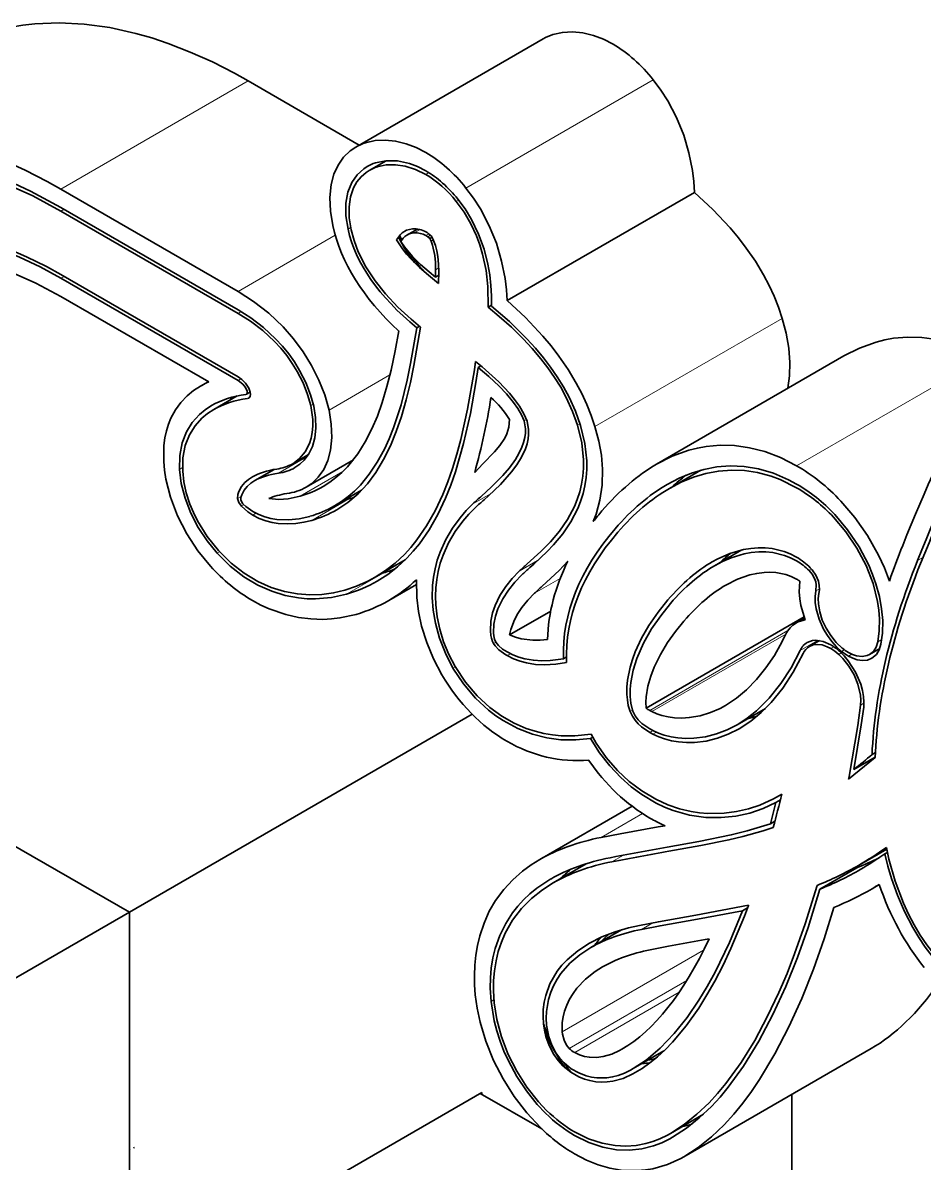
# Model space of a CAD drawing. Extents: x 146 to 1134, y 78 to 926.
# Drawn here: x 823.7 to 883.9, y 846.3 to 922.5 of the extents above; entities that cross this region are included whole.
import ezdxf

# ---------------------------------------------------------------- set-up
doc = ezdxf.new("R2010")
doc.units = 0

msp = doc.modelspace()

# ---------------------------------------------------------------- linework, layer by layer
at = {"color": 7, "lineweight": 35, "ltscale": 0.361299}
msp.add_line((845.966, 914.164), (858.482, 921.39), dxfattribs=at)
at = {"color": 7, "lineweight": 13, "ltscale": 0.3613}
for p, q in [((826.263, 911.358), (838.779, 918.584)), ((853.33, 911.431), (865.846, 918.657)), ((875.421, 892.886), (887.936, 900.112))]:
    msp.add_line(p, q, dxfattribs=at)
at = {"color": 7, "lineweight": 35, "ltscale": 0.214239}
msp.add_line((838.779, 918.584), (846.201, 914.299), dxfattribs=at)
at = {"color": 7, "lineweight": 35, "ltscale": 0.032436}
msp.add_line((847.994, 913.256), (846.871, 912.607), dxfattribs=at)
at = {"color": 7, "lineweight": 13, "ltscale": 0.005986}
msp.add_line((850.852, 912.458), (850.644, 912.339), dxfattribs=at)
at = {"color": 7, "lineweight": 35, "ltscale": 0.34174}
for p, q in [((826.263, 911.358), (838.101, 904.523)), ((826.263, 909.888), (838.101, 903.053)), ((826.263, 905.649), (838.101, 898.814))]:
    msp.add_line(p, q, dxfattribs=at)
at = {"color": 7, "lineweight": 35, "ltscale": 0.3613}
for p, q in [((856.084, 903.914), (868.6, 911.14)), ((866.067, 892.989), (878.583, 900.215)), ((867.885, 846.731), (880.4, 853.957))]:
    msp.add_line(p, q, dxfattribs=at)
at = {"color": 7, "lineweight": 13, "ltscale": 0.004465}
msp.add_line((852.839, 910.627), (852.684, 910.537), dxfattribs=at)
at = {"color": 7, "lineweight": 35, "ltscale": 0.341739}
for p, q in [((826.263, 910.133), (838.101, 903.298)), ((826.263, 905.404), (838.101, 898.569))]:
    msp.add_line(p, q, dxfattribs=at)
at = {"color": 7, "lineweight": 13, "ltscale": 0.006122}
msp.add_line((826.475, 910.011), (826.263, 909.888), dxfattribs=at)
at = {"color": 7, "lineweight": 13, "ltscale": 0.004977}
msp.add_line((845.448, 908.688), (845.62, 908.788), dxfattribs=at)
at = {"color": 7, "lineweight": 35, "ltscale": 0.020306}
msp.add_line((850.083, 908.694), (849.38, 908.288), dxfattribs=at)
at = {"color": 7, "lineweight": 13, "ltscale": 0.011404}
msp.add_line((850.26, 908.659), (849.865, 908.431), dxfattribs=at)
at = {"color": 7, "lineweight": 13, "ltscale": 0.187549}
msp.add_line((838.101, 904.523), (844.598, 908.274), dxfattribs=at)
at = {"color": 7, "lineweight": 35, "ltscale": 0.011059}
msp.add_line((848.687, 907.973), (848.96, 908.321), dxfattribs=at)
at = {"color": 7, "lineweight": 35, "ltscale": 0.018139}
msp.add_line((849.098, 907.375), (848.687, 907.973), dxfattribs=at)
at = {"color": 7, "lineweight": 35, "ltscale": 0.006913}
msp.add_line((848.969, 907.87), (849.14, 908.088), dxfattribs=at)
at = {"color": 7, "lineweight": 13, "ltscale": 0.00555}
msp.add_line((850.85, 908.365), (850.658, 908.254), dxfattribs=at)
at = {"color": 7, "lineweight": 13, "ltscale": 0.005279}
msp.add_line((850.955, 908.283), (850.772, 908.178), dxfattribs=at)
at = {"color": 7, "lineweight": 35, "ltscale": 0.004449}
msp.add_line((850.772, 908.178), (850.912, 908.068), dxfattribs=at)
at = {"color": 7, "lineweight": 35, "ltscale": 0.007112}
msp.add_line((850.809, 908.397), (851.033, 908.222), dxfattribs=at)
at = {"color": 7, "lineweight": 35, "ltscale": 0.004384}
msp.add_line((851.064, 908.156), (850.912, 908.068), dxfattribs=at)
at = {"color": 7, "lineweight": 35, "ltscale": 0.00499}
msp.add_line((850.912, 908.068), (850.996, 907.887), dxfattribs=at)
at = {"color": 7, "lineweight": 13, "ltscale": 0.004384}
msp.add_line((851.147, 907.974), (850.996, 907.887), dxfattribs=at)
at = {"color": 7, "lineweight": 35, "ltscale": 0.007987}
msp.add_line((851.033, 908.222), (851.167, 907.932), dxfattribs=at)
at = {"color": 7, "lineweight": 35, "ltscale": 0.011338}
msp.add_line((849.226, 907.496), (848.969, 907.87), dxfattribs=at)
at = {"color": 7, "lineweight": 35, "ltscale": 0.021719}
msp.add_line((851.502, 905.061), (850.829, 905.61), dxfattribs=at)
at = {"color": 7, "lineweight": 35, "ltscale": 0.013573}
msp.add_line((851.293, 905.482), (850.872, 905.825), dxfattribs=at)
at = {"color": 7, "lineweight": 35, "ltscale": 0.012327}
msp.add_line((851.297, 905.975), (851.293, 905.482), dxfattribs=at)
at = {"color": 7, "lineweight": 13, "ltscale": 0.006087}
msp.add_line((851.508, 906.097), (851.297, 905.975), dxfattribs=at)
at = {"color": 7, "lineweight": 35, "ltscale": 0.019724}
msp.add_line((851.509, 905.85), (851.502, 905.061), dxfattribs=at)
at = {"color": 7, "lineweight": 13, "ltscale": 0.006123}
msp.add_line((826.263, 905.404), (826.475, 905.527), dxfattribs=at)
at = {"color": 7, "lineweight": 35, "ltscale": 0.006193}
msp.add_line((851.507, 905.606), (851.293, 905.482), dxfattribs=at)
at = {"color": 7, "lineweight": 35, "ltscale": 0.285063}
msp.add_line((836.138, 898.478), (826.263, 904.179), dxfattribs=at)
at = {"color": 7, "lineweight": 35, "ltscale": 0.00634}
msp.add_line((855.034, 903.605), (854.815, 903.479), dxfattribs=at)
at = {"color": 7, "lineweight": 13, "ltscale": 0.006058}
msp.add_line((838.311, 903.174), (838.101, 903.053), dxfattribs=at)
at = {"color": 7, "lineweight": 13, "ltscale": 0.361298}
msp.add_line((861.948, 895.5), (874.464, 902.726), dxfattribs=at)
at = {"color": 7, "lineweight": 35, "ltscale": 0.005176}
msp.add_line((850.041, 902.093), (850.22, 902.197), dxfattribs=at)
at = {"color": 7, "lineweight": 35, "ltscale": 0.005157}
msp.add_line((854.15, 899.444), (854.329, 899.547), dxfattribs=at)
at = {"color": 7, "lineweight": 13, "ltscale": 0.117381}
msp.add_line((844.181, 896.6), (848.247, 898.948), dxfattribs=at)
at = {"color": 7, "lineweight": 35, "ltscale": 0.014846}
msp.add_line((835.59, 898.201), (836.105, 898.498), dxfattribs=at)
at = {"color": 7, "lineweight": 13, "ltscale": 0.005649}
msp.add_line((838.101, 898.569), (838.297, 898.682), dxfattribs=at)
at = {"color": 7, "lineweight": 35, "ltscale": 0.045236}
msp.add_line((838.051, 897.545), (836.484, 896.641), dxfattribs=at)
at = {"color": 7, "lineweight": 35, "ltscale": 0.006999}
msp.add_line((838.669, 897.663), (838.911, 897.803), dxfattribs=at)
at = {"color": 7, "lineweight": 13, "ltscale": 0.003878}
msp.add_line((838.877, 897.455), (838.742, 897.378), dxfattribs=at)
at = {"color": 7, "lineweight": 13, "ltscale": 0.004899}
msp.add_line((843.127, 897), (842.957, 896.902), dxfattribs=at)
at = {"color": 7, "lineweight": 13, "ltscale": 0.004581}
msp.add_line((857.213, 895.879), (857.371, 895.971), dxfattribs=at)
at = {"color": 7, "lineweight": 13, "ltscale": 0.004646}
msp.add_line((860.94, 895.687), (860.779, 895.594), dxfattribs=at)
at = {"color": 7, "lineweight": 13, "ltscale": 0.055334}
msp.add_line((840.799, 892.387), (842.716, 893.494), dxfattribs=at)
at = {"color": 7, "lineweight": 35, "ltscale": 0.030337}
msp.add_line((842.803, 893.623), (841.752, 893.016), dxfattribs=at)
at = {"color": 7, "lineweight": 13, "ltscale": 0.005881}
msp.add_line((834.19, 892.637), (834.393, 892.755), dxfattribs=at)
at = {"color": 7, "lineweight": 35, "ltscale": 0.090762}
msp.add_line((842.659, 891.459), (845.803, 893.274), dxfattribs=at)
at = {"color": 7, "lineweight": 35, "ltscale": 0.037147}
msp.add_line((839.225, 891.889), (840.512, 892.632), dxfattribs=at)
at = {"color": 7, "lineweight": 13, "ltscale": 0.081918}
msp.add_line((842.256, 890.851), (845.094, 892.489), dxfattribs=at)
at = {"color": 7, "lineweight": 35, "ltscale": 0.060317}
msp.add_line((869.011, 892.58), (866.922, 891.374), dxfattribs=at)
at = {"color": 7, "lineweight": 35, "ltscale": 0.051966}
msp.add_line((844.548, 890.205), (846.348, 891.244), dxfattribs=at)
at = {"color": 7, "lineweight": 13, "ltscale": 0.006976}
msp.add_line((838.307, 890.824), (838.065, 890.684), dxfattribs=at)
at = {"color": 7, "lineweight": 35, "ltscale": 0.006687}
msp.add_line((838.277, 890.578), (838.412, 890.347), dxfattribs=at)
at = {"color": 7, "lineweight": 13, "ltscale": 0.071443}
msp.add_line((845.496, 890.663), (843.021, 889.234), dxfattribs=at)
at = {"color": 7, "lineweight": 13, "ltscale": 0.035096}
msp.add_line((853.789, 890.33), (855.005, 891.031), dxfattribs=at)
at = {"color": 7, "lineweight": 13, "ltscale": 0.004706}
msp.add_line((838.487, 890.27), (838.323, 890.176), dxfattribs=at)
at = {"color": 7, "lineweight": 13, "ltscale": 0.006364}
msp.add_line((839.299, 889.714), (839.079, 889.587), dxfattribs=at)
at = {"color": 7, "lineweight": 13, "ltscale": 0.004631}
msp.add_line((836.7, 887.04), (836.861, 887.132), dxfattribs=at)
at = {"color": 7, "lineweight": 35, "ltscale": 0.057889}
msp.add_line((849.259, 886.59), (847.254, 885.433), dxfattribs=at)
at = {"color": 7, "lineweight": 35, "ltscale": 0.052813}
msp.add_line((869.932, 886.205), (871.761, 887.261), dxfattribs=at)
at = {"color": 7, "lineweight": 13, "ltscale": 0.010513}
msp.add_line((883.5, 886.552), (883.864, 886.762), dxfattribs=at)
at = {"color": 7, "lineweight": 13, "ltscale": 0.035308}
msp.add_line((858.112, 886.545), (856.889, 885.839), dxfattribs=at)
at = {"color": 7, "lineweight": 13, "ltscale": 0.00463}
msp.add_line((876.249, 885.883), (876.409, 885.976), dxfattribs=at)
at = {"color": 7, "lineweight": 13, "ltscale": 0.071445}
msp.add_line((845.355, 884.303), (847.83, 885.732), dxfattribs=at)
at = {"color": 7, "lineweight": 35, "ltscale": 0.002934}
msp.add_line((847.717, 885.7), (847.83, 885.732), dxfattribs=at)
at = {"color": 7, "lineweight": 13, "ltscale": 0.049682}
msp.add_line((857.905, 884.367), (859.626, 885.36), dxfattribs=at)
at = {"color": 7, "lineweight": 35}
for p, q in [((793.042, 884.877), (830.838, 863.056)), ((794.279, 884.163), (830.838, 863.056)), ((853.744, 876.28), (830.838, 863.056)), ((830.838, 837.432), (830.838, 863.056)), ((830.838, 838.861), (830.838, 863.056)), ((830.838, 837.432), (854.385, 851.027))]:
    msp.add_line(p, q, dxfattribs=at)
at = {"color": 7, "lineweight": 35, "ltscale": 0.053129}
msp.add_line((848.174, 883.881), (850.014, 884.944), dxfattribs=at)
at = {"color": 7, "lineweight": 13, "ltscale": 0.007051}
msp.add_line((876.698, 884.521), (876.943, 884.662), dxfattribs=at)
at = {"color": 7, "lineweight": 35, "ltscale": 0.079313}
msp.add_line((856.241, 881.583), (858.988, 883.17), dxfattribs=at)
at = {"color": 7, "lineweight": 35, "ltscale": 0.304568}
msp.add_line((865.373, 876.692), (875.923, 882.784), dxfattribs=at)
at = {"color": 7, "lineweight": 35, "ltscale": 0.016537}
msp.add_line((875.376, 882.379), (875.949, 882.709), dxfattribs=at)
at = {"color": 7, "lineweight": 13, "ltscale": 0.266507}
msp.add_line((865.605, 876.54), (874.838, 881.87), dxfattribs=at)
at = {"color": 7, "lineweight": 13, "ltscale": 0.258485}
msp.add_line((865.745, 876.463), (874.7, 881.633), dxfattribs=at)
at = {"color": 7, "lineweight": 13, "ltscale": 0.007592}
msp.add_line((881.11, 881.284), (880.847, 881.132), dxfattribs=at)
at = {"color": 7, "lineweight": 13, "ltscale": 0.004331}
for p, q in [((855.323, 881.104), (855.173, 881.017)), ((852.461, 879.374), (852.611, 879.46))]:
    msp.add_line(p, q, dxfattribs=at)
at = {"color": 7, "lineweight": 13, "ltscale": 0.033552}
msp.add_line((875.657, 880.551), (876.819, 881.222), dxfattribs=at)
at = {"color": 7, "lineweight": 35, "ltscale": 0.019346}
msp.add_line((876.947, 881.206), (876.276, 880.819), dxfattribs=at)
at = {"color": 7, "lineweight": 13, "ltscale": 0.005854}
msp.add_line((877.9, 880.796), (877.697, 880.679), dxfattribs=at)
at = {"color": 7, "lineweight": 13, "ltscale": 0.005301}
msp.add_line((878.425, 880.487), (878.609, 880.593), dxfattribs=at)
at = {"color": 7, "lineweight": 35, "ltscale": 0.019381}
msp.add_line((880.971, 880.667), (880.3, 880.28), dxfattribs=at)
at = {"color": 7, "lineweight": 13, "ltscale": 0.006389}
msp.add_line((856.297, 880.328), (856.075, 880.201), dxfattribs=at)
at = {"color": 7, "lineweight": 35, "ltscale": 0.006008}
msp.add_line((859.837, 879.997), (860.045, 880.117), dxfattribs=at)
at = {"color": 7, "lineweight": 13, "ltscale": 0.004905}
msp.add_line((878.402, 880.384), (878.233, 880.286), dxfattribs=at)
at = {"color": 7, "lineweight": 13, "ltscale": 0.00649}
msp.add_line((878.879, 880.171), (879.104, 880.301), dxfattribs=at)
at = {"color": 7, "lineweight": 35, "ltscale": 0.055064}
msp.add_line((871.439, 875.577), (873.347, 876.678), dxfattribs=at)
at = {"color": 7, "lineweight": 13, "ltscale": 0.006598}
msp.add_line((879.923, 877.034), (879.694, 876.902), dxfattribs=at)
at = {"color": 7, "lineweight": 13, "ltscale": 0.004527}
msp.add_line((864.456, 876.557), (864.299, 876.466), dxfattribs=at)
at = {"color": 7, "lineweight": 35, "ltscale": 0.003983}
msp.add_line((865.605, 876.54), (865.745, 876.463), dxfattribs=at)
at = {"color": 7, "lineweight": 13, "ltscale": 0.006322}
msp.add_line((865.824, 875.196), (865.605, 875.07), dxfattribs=at)
at = {"color": 7, "lineweight": 35, "ltscale": 0.004331}
msp.add_line((861.649, 874.664), (861.799, 874.75), dxfattribs=at)
at = {"color": 7, "lineweight": 13, "ltscale": 0.006748}
msp.add_line((866.049, 875.091), (865.815, 874.956), dxfattribs=at)
at = {"color": 7, "lineweight": 35, "ltscale": 0.0065}
msp.add_line((880.458, 873.602), (880.683, 873.732), dxfattribs=at)
at = {"color": 7, "lineweight": 35, "ltscale": 0.05718}
msp.add_line((878.894, 871.946), (880.667, 873.391), dxfattribs=at)
at = {"color": 7, "lineweight": 35, "ltscale": 0.040833}
msp.add_line((879.253, 872.6), (880.668, 873.417), dxfattribs=at)
at = {"color": 7, "lineweight": 35, "ltscale": 0.004425}
msp.add_line((874.28, 870.867), (874.433, 870.956), dxfattribs=at)
at = {"color": 7, "lineweight": 35, "ltscale": 0.00441}
msp.add_line((874.433, 870.955), (874.28, 870.867), dxfattribs=at)
at = {"color": 7, "lineweight": 35, "ltscale": 0.177991}
msp.add_line((858.262, 866.585), (864.428, 870.145), dxfattribs=at)
at = {"color": 7, "lineweight": 35, "ltscale": 0.008439}
msp.add_line((874.042, 870.391), (874.335, 870.559), dxfattribs=at)
at = {"color": 7, "lineweight": 13, "ltscale": 0.079653}
msp.add_line((862.368, 868.062), (865.127, 869.655), dxfattribs=at)
at = {"color": 7, "lineweight": 35, "ltscale": 0.008672}
msp.add_line((873.671, 868.971), (873.972, 869.144), dxfattribs=at)
at = {"color": 7, "lineweight": 35, "ltscale": 0.011599}
msp.add_line((866.171, 868.76), (866.628, 868.84), dxfattribs=at)
at = {"color": 7, "lineweight": 13, "ltscale": 0.022302}
msp.add_line((863.852, 866.878), (863.08, 866.432), dxfattribs=at)
at = {"color": 7, "lineweight": 35, "ltscale": 0.054392}
msp.add_line((881.442, 867.278), (879.558, 866.191), dxfattribs=at)
at = {"color": 7, "lineweight": 35, "ltscale": 0.004942}
msp.add_line((881.318, 866.956), (881.489, 867.055), dxfattribs=at)
at = {"color": 7, "lineweight": 35, "ltscale": 0.063727}
msp.add_line((861.357, 866.297), (859.15, 865.022), dxfattribs=at)
at = {"color": 7, "lineweight": 35, "ltscale": 0.071443}
msp.add_line((876.977, 864.608), (879.452, 866.037), dxfattribs=at)
at = {"color": 7, "lineweight": 35, "ltscale": 0.003095}
msp.add_line((879.142, 865.858), (879.177, 865.976), dxfattribs=at)
at = {"color": 7, "lineweight": 35, "ltscale": 0.013934}
msp.add_line((880.459, 864.632), (880.942, 864.911), dxfattribs=at)
at = {"color": 7, "lineweight": 35, "ltscale": 0.326599}
msp.add_line((830.838, 863.056), (819.524, 856.524), dxfattribs=at)
at = {"color": 7, "lineweight": 35, "ltscale": 0.089547}
msp.add_line((868.691, 862.875), (872.213, 863.529), dxfattribs=at)
at = {"color": 7, "lineweight": 35, "ltscale": 0.075947}
msp.add_line((868.807, 862.603), (871.796, 863.148), dxfattribs=at)
at = {"color": 7, "lineweight": 35, "ltscale": 0.010144}
msp.add_line((871.796, 863.148), (872.147, 863.351), dxfattribs=at)
at = {"color": 7, "lineweight": 35, "ltscale": 0.000170912}
msp.add_line((872.213, 863.529), (872.211, 863.522), dxfattribs=at)
at = {"color": 7, "lineweight": 13, "ltscale": 0.022294}
msp.add_line((865.053, 861.914), (865.825, 862.36), dxfattribs=at)
at = {"color": 7, "lineweight": 35, "ltscale": 0.059096}
msp.add_line((861.671, 860.704), (863.719, 861.886), dxfattribs=at)
at = {"color": 7, "lineweight": 35, "ltscale": 0.006647}
msp.add_line((869.318, 861.231), (869.58, 861.277), dxfattribs=at)
at = {"color": 7, "lineweight": 13, "ltscale": 0.272609}
msp.add_line((859.766, 855.067), (869.21, 860.52), dxfattribs=at)
at = {"color": 7, "lineweight": 13, "ltscale": 0.226669}
msp.add_line((860.227, 853.961), (868.079, 858.495), dxfattribs=at)
at = {"color": 7, "lineweight": 13, "ltscale": 0.201494}
msp.add_line((860.594, 853.688), (867.574, 857.718), dxfattribs=at)
at = {"color": 7, "lineweight": 13, "ltscale": 0.005524}
msp.add_line((855.004, 857.103), (855.195, 857.213), dxfattribs=at)
at = {"color": 7, "lineweight": 13, "ltscale": 0.009282}
msp.add_line((863.589, 853.828), (863.91, 854.013), dxfattribs=at)
at = {"color": 7, "lineweight": 35, "ltscale": 0.004563}
msp.add_line((863.748, 853.917), (863.589, 853.828), dxfattribs=at)
at = {"color": 7, "lineweight": 35, "ltscale": 0.059223}
msp.add_line((864.497, 852.617), (866.548, 853.802), dxfattribs=at)
at = {"color": 7, "lineweight": 35, "ltscale": 0.004812}
msp.add_line((864.497, 852.617), (864.329, 852.523), dxfattribs=at)
at = {"color": 7, "lineweight": 35, "ltscale": 0.118671}
msp.add_line((854.279, 850.966), (858.389, 848.593), dxfattribs=at)
at = {"color": 7, "lineweight": 35, "ltscale": 0.003062}
msp.add_line((854.385, 851.027), (854.385, 850.905), dxfattribs=at)
at = {"color": 7, "lineweight": 35, "ltscale": 0.298895}
msp.add_line((875.103, 838.943), (875.103, 850.899), dxfattribs=at)
at = {"color": 7, "lineweight": 35, "ltscale": 0.063658}
msp.add_line((869.194, 849.566), (866.989, 848.293), dxfattribs=at)
at = {"color": 7, "lineweight": 35, "ltscale": 0.005688}
msp.add_line((866.791, 848.181), (866.989, 848.293), dxfattribs=at)
at = {"color": 7, "lineweight": 13, "ltscale": 0.011535}
msp.add_line((866.939, 847.92), (867.338, 848.151), dxfattribs=at)
at = {"color": 7, "lineweight": 35, "ltscale": 0.005747}
msp.add_line((866.939, 847.92), (867.139, 848.033), dxfattribs=at)
at = {"color": 7, "lineweight": 35, "ltscale": 0.001116}
for p, q in [((830.855, 847.246), (830.898, 847.259)), ((830.898, 847.259), (830.855, 847.246))]:
    msp.add_line(p, q, dxfattribs=at)
at = {"color": 7, "lineweight": 35, "ltscale": 0.001694}
for p, q in [((831.117, 847.327), (831.181, 847.347)), ((831.181, 847.347), (831.117, 847.327))]:
    msp.add_line(p, q, dxfattribs=at)
at = {"color": 7, "lineweight": 35, "ltscale": 0.005911}
msp.add_line((867.885, 846.731), (867.679, 846.616), dxfattribs=at)
at = {"color": 7, "lineweight": 35}
for points in [[(818.627, 920.565), (819.527, 921.041), (820.464, 921.449), (821.434, 921.789), (822.182, 921.999), (822.946, 922.171), (823.727, 922.303), (824.522, 922.396), (826.149, 922.466), (827.822, 922.382), (829.529, 922.146), (831.263, 921.763), (832.347, 921.453), (833.435, 921.089), (834.912, 920.515), (836.39, 919.849), (837.866, 919.095), (838.779, 918.584)], [(859.14, 921.68), (859.771, 921.824), (860.441, 921.863), (861.14, 921.794), (861.859, 921.616), (862.51, 921.367), (863.16, 921.034)], [(865.846, 918.657), (866.35, 917.977), (866.81, 917.258), (867.405, 916.131), (867.878, 914.964), (868.228, 913.782), (868.459, 912.607), (868.55, 911.867), (868.6, 911.14)], [(806.111, 913.339), (807.011, 913.815), (807.948, 914.223), (808.918, 914.563), (809.666, 914.773), (810.431, 914.945), (811.211, 915.077), (812.006, 915.17), (813.634, 915.24), (815.306, 915.156), (817.013, 914.92), (818.747, 914.537), (819.831, 914.227), (820.919, 913.863), (822.396, 913.289), (823.875, 912.622), (825.35, 911.869), (826.263, 911.358)], [(844.43, 908.931), (844.273, 909.884), (844.235, 910.803), (844.323, 911.663), (844.506, 912.355), (844.786, 912.968), (845.153, 913.49), (845.598, 913.915), (845.966, 914.164)], [(846.624, 914.454), (847.255, 914.598), (847.925, 914.637), (848.624, 914.568), (849.343, 914.39), (849.994, 914.141), (850.644, 913.808)], [(806.86, 912.04), (807.667, 912.469), (808.504, 912.842), (809.2, 913.101), (809.915, 913.323), (810.647, 913.508), (811.396, 913.655), (812.161, 913.765), (812.941, 913.836), (814.543, 913.864), (816.197, 913.738), (817.894, 913.459), (819.271, 913.128), (820.668, 912.702), (822.08, 912.181), (823.149, 911.728), (824.223, 911.224), (826.263, 910.133)], [(807.01, 911.781), (808.216, 912.395), (809.487, 912.885), (810.82, 913.249), (812.21, 913.484), (812.997, 913.559), (813.8, 913.594), (814.633, 913.59), (815.479, 913.544), (817.192, 913.332), (818.947, 912.96), (820.735, 912.429), (822.549, 911.742), (824.379, 910.901), (826.263, 909.888)], [(847.276, 913.112), (847.983, 913.255), (848.749, 913.243), (849.562, 913.066), (850.1, 912.861), (850.644, 912.584)], [(845.448, 908.688), (845.311, 909.585), (845.312, 910.418), (845.444, 911.161), (845.696, 911.797), (846.052, 912.317), (846.495, 912.721), (846.721, 912.867)], [(845.651, 908.64), (845.527, 909.435), (845.516, 910.178), (845.615, 910.851), (845.817, 911.438), (846.045, 911.842), (846.325, 912.184), (846.65, 912.464), (846.871, 912.607)], [(847.406, 912.843), (847.987, 912.97), (848.61, 912.989), (849.268, 912.893), (849.952, 912.677), (850.644, 912.339)], [(853.33, 911.431), (853.834, 910.75), (854.294, 910.032), (854.889, 908.905), (855.363, 907.738), (855.712, 906.556), (855.943, 905.381), (856.034, 904.641), (856.084, 903.914)], [(868.6, 911.14), (869.815, 910.005), (870.977, 908.768), (871.53, 908.109), (872.059, 907.422), (872.663, 906.546), (873.214, 905.632), (873.588, 904.923), (873.922, 904.199), (874.215, 903.466), (874.464, 902.726)], [(852.684, 910.537), (853.201, 909.819), (853.65, 909.05), (854.025, 908.246), (854.255, 907.632), (854.442, 907.015), (854.677, 905.913), (854.797, 904.844), (854.815, 903.479)], [(852.792, 910.686), (853.268, 910.033), (853.694, 909.334), (854.172, 908.352), (854.536, 907.349), (854.791, 906.353), (854.917, 905.625), (854.996, 904.914), (855.033, 904.222), (855.033, 903.55)], [(809.605, 907.287), (810.614, 907.803), (811.677, 908.219), (812.79, 908.532), (813.95, 908.741), (815.106, 908.844), (816.299, 908.849), (817.523, 908.756), (818.457, 908.622), (819.406, 908.434), (820.365, 908.192), (821.336, 907.896), (822.645, 907.418), (823.966, 906.847), (825.295, 906.185), (826.263, 905.649)], [(848.96, 908.321), (849.064, 908.43), (849.357, 908.611), (849.761, 908.705)], [(809.755, 907.027), (810.63, 907.481), (811.545, 907.859), (812.5, 908.159), (813.179, 908.319), (813.874, 908.442), (815.31, 908.574), (816.802, 908.554), (818.342, 908.381), (819.923, 908.055), (821.535, 907.579), (822.513, 907.222), (823.497, 906.813), (824.878, 906.157), (826.263, 905.404)], [(850.283, 902.146), (849.661, 902.666), (848.785, 903.477), (847.946, 904.37), (847.256, 905.235), (846.642, 906.171), (846.136, 907.163), (845.848, 907.922), (845.652, 908.64)], [(851.167, 907.932), (851.292, 907.602), (851.388, 907.229), (851.453, 906.848), (851.499, 906.343), (851.509, 905.85)], [(826.263, 904.179), (824.595, 905.071), (822.937, 905.814), (821.297, 906.403), (819.686, 906.834), (818.111, 907.104), (817.328, 907.18), (816.559, 907.214), (815.826, 907.206), (815.109, 907.16), (813.874, 906.983), (812.692, 906.684), (811.567, 906.265), (810.505, 905.729)], [(850.829, 905.61), (850.232, 906.124), (849.665, 906.682), (849.364, 907.025), (849.098, 907.375)], [(850.872, 905.825), (850.294, 906.323), (849.746, 906.862), (849.226, 907.496)], [(850.996, 907.887), (851.098, 907.615), (851.243, 906.932), (851.288, 906.449), (851.297, 905.975)], [(838.101, 904.523), (839.141, 903.859), (840.151, 903.07), (841.112, 902.155), (841.808, 901.359), (842.448, 900.497), (843.017, 899.577), (843.507, 898.607), (843.9, 897.608), (844.181, 896.6)], [(854.815, 903.479), (855.557, 902.857), (856.363, 902.132), (857.152, 901.357), (857.756, 900.708), (858.338, 900.024), (858.807, 899.415), (859.25, 898.78), (859.66, 898.121), (860.031, 897.44), (860.454, 896.51), (860.779, 895.594)], [(855.033, 903.55), (856.234, 902.508), (857.404, 901.359), (857.969, 900.739), (858.514, 900.087), (858.984, 899.47), (859.428, 898.827), (859.839, 898.157), (860.213, 897.466), (860.641, 896.519), (860.974, 895.578)], [(856.084, 903.914), (857.299, 902.779), (858.462, 901.542), (859.014, 900.883), (859.543, 900.196), (860.147, 899.32), (860.698, 898.406), (861.072, 897.697), (861.407, 896.973), (861.699, 896.24), (861.948, 895.5)], [(838.101, 903.298), (838.954, 902.76), (839.797, 902.119), (840.613, 901.365), (841.063, 900.876), (841.489, 900.349), (841.867, 899.813), (842.212, 899.249), (842.62, 898.446), (842.943, 897.629), (843.161, 896.851)], [(838.101, 903.053), (838.93, 902.53), (839.746, 901.911), (840.533, 901.185), (840.952, 900.731), (841.349, 900.242), (841.719, 899.722), (842.055, 899.175), (842.442, 898.416), (842.749, 897.642), (842.957, 896.902)], [(874.464, 902.726), (874.727, 901.728), (874.898, 900.741), (874.971, 899.78), (874.949, 898.895), (874.843, 898.055)], [(843.779, 891.497), (844.222, 891.776), (844.643, 892.091), (845.041, 892.439), (845.416, 892.82), (846.097, 893.67), (846.603, 894.475), (847.048, 895.344), (847.411, 896.204), (847.731, 897.103), (848.048, 898.169), (848.322, 899.267), (848.595, 900.564), (848.832, 901.885)], [(844.548, 890.205), (845.011, 890.497), (845.453, 890.825), (845.875, 891.191), (846.274, 891.591), (846.871, 892.312), (847.406, 893.112), (847.881, 893.984), (848.202, 894.685), (848.493, 895.417), (848.993, 896.961), (849.401, 898.588), (849.632, 899.704), (850.041, 902.093)], [(844.698, 889.945), (845.437, 890.435), (846.119, 891.016), (846.74, 891.683), (847.302, 892.432), (847.824, 893.291), (848.285, 894.22), (848.675, 895.172), (849.016, 896.17), (849.336, 897.288), (849.613, 898.441), (849.847, 899.576), (850.283, 902.146)], [(878.583, 900.215), (879.625, 900.741), (880.731, 901.141), (881.308, 901.287), (881.902, 901.394), (882.832, 901.476), (883.793, 901.452), (884.782, 901.316), (885.812, 901.053), (886.854, 900.661), (887.936, 900.112)], [(847.254, 885.433), (847.948, 885.877), (848.601, 886.387), (849.214, 886.96), (849.645, 887.429), (850.053, 887.93), (850.697, 888.861), (851.273, 889.873), (851.784, 890.958), (852.127, 891.814), (852.438, 892.703), (852.729, 893.654), (852.991, 894.633), (853.438, 896.656), (853.892, 899.288), (853.976, 899.836)], [(853.976, 899.836), (854.409, 899.48), (855.519, 898.478), (856.234, 897.722), (856.578, 897.305), (856.906, 896.851), (857.2, 896.355), (857.408, 895.864)], [(838.101, 898.814), (838.355, 898.636), (838.597, 898.391), (838.811, 898.068), (838.913, 897.795), (838.93, 897.655), (838.909, 897.516), (838.819, 897.403)], [(847.404, 885.173), (848.1, 885.619), (848.756, 886.129), (849.371, 886.702), (849.805, 887.171), (850.215, 887.673), (850.867, 888.611), (851.451, 889.632), (851.969, 890.726), (852.317, 891.59), (852.632, 892.487), (853.173, 894.361), (853.623, 896.368), (853.993, 898.441), (854.15, 899.444)], [(854.15, 899.444), (854.851, 898.845), (855.537, 898.2), (856.032, 897.679), (856.503, 897.114), (856.793, 896.707), (857.043, 896.282), (857.213, 895.879)], [(833.131, 893.17), (833.149, 894.244), (833.215, 894.743), (833.317, 895.214), (833.453, 895.655), (833.62, 896.065), (833.924, 896.625), (834.285, 897.117), (834.693, 897.544), (835.125, 897.899), (835.59, 898.201)], [(838.101, 898.569), (838.418, 898.321), (838.594, 898.1), (838.706, 897.859), (838.717, 897.751), (838.702, 897.697), (838.669, 897.663)], [(836.334, 896.901), (835.909, 896.624), (835.516, 896.299), (835.045, 895.778), (834.656, 895.152), (834.371, 894.413), (834.21, 893.565), (834.19, 892.637)], [(836.484, 896.641), (836.07, 896.371), (835.686, 896.055), (835.229, 895.55), (834.852, 894.944), (834.576, 894.233), (834.421, 893.418), (834.401, 892.531)], [(842.957, 896.902), (843.087, 895.969), (843.092, 895.525), (843.056, 895.105), (842.984, 894.724), (842.876, 894.373), (842.592, 893.808), (842.212, 893.356), (841.752, 893.016)], [(843.161, 896.851), (843.28, 896.103), (843.304, 895.397), (843.234, 894.75), (843.075, 894.173), (842.835, 893.675), (842.526, 893.258), (842.232, 892.981), (841.902, 892.756)], [(844.181, 896.6), (844.332, 895.663), (844.367, 894.76), (844.279, 893.916), (844.097, 893.235), (843.821, 892.634), (843.459, 892.121), (843.021, 891.703), (842.659, 891.459)], [(856.242, 895.964), (856.185, 895.46), (856.055, 895.017), (855.923, 894.733), (855.591, 894.233), (855.226, 893.808), (854.463, 893.016), (853.911, 892.437)], [(857.213, 895.879), (857.305, 895.35), (857.3, 895.049), (857.262, 894.768), (857.179, 894.436), (857.069, 894.129), (856.864, 893.698), (856.63, 893.306), (856.231, 892.751), (855.795, 892.236), (855.014, 891.444), (854.373, 890.859)], [(857.408, 895.864), (857.514, 895.293), (857.516, 894.978), (857.486, 894.69), (857.409, 894.34), (857.304, 894.021), (857.037, 893.448), (856.724, 892.942), (856.381, 892.479), (855.635, 891.641), (854.825, 890.867), (854.54, 890.612)], [(860.779, 895.594), (861.066, 894.408), (861.185, 893.276), (861.183, 892.724), (861.141, 892.196), (861.054, 891.649), (860.93, 891.132), (860.767, 890.634), (860.575, 890.164), (860.114, 889.299), (859.573, 888.519), (858.97, 887.806), (858.327, 887.15), (857.425, 886.325)], [(860.974, 895.578), (861.269, 894.366), (861.396, 893.206), (861.397, 892.641), (861.358, 892.101), (861.275, 891.546), (861.154, 891.021), (860.992, 890.505), (860.799, 890.021), (860.338, 889.135), (859.791, 888.333), (859.181, 887.606), (858.752, 887.156), (857.86, 886.317), (857.591, 886.077)], [(861.948, 895.5), (862.204, 894.535), (862.374, 893.579), (862.452, 892.646), (862.426, 891.577), (862.277, 890.574), (862.02, 889.645), (861.837, 889.161)], [(866.067, 892.989), (867.109, 893.515), (868.215, 893.915), (868.793, 894.061), (869.386, 894.168), (870.316, 894.25), (871.278, 894.226), (872.266, 894.09), (873.297, 893.827), (874.338, 893.435), (875.421, 892.886)], [(836.257, 886.183), (835.422, 887.21), (834.681, 888.341), (834.061, 889.544), (833.588, 890.775), (833.276, 891.997), (833.182, 892.592), (833.131, 893.17)], [(866.772, 891.633), (867.57, 892.049), (868.408, 892.392), (869.231, 892.637), (870.091, 892.799), (870.99, 892.867), (871.918, 892.829), (872.881, 892.672), (873.874, 892.382), (874.888, 891.948), (875.421, 891.661)], [(834.19, 892.637), (834.307, 891.692), (834.56, 890.709), (834.944, 889.719), (835.441, 888.76), (836.033, 887.859), (836.7, 887.04)], [(834.401, 892.531), (834.48, 891.817), (834.641, 891.076), (834.884, 890.324), (835.116, 889.762), (835.388, 889.209), (836.034, 888.158), (836.789, 887.211)], [(839.075, 892.149), (838.807, 891.973), (838.56, 891.761), (838.333, 891.493), (838.152, 891.158), (838.089, 890.952), (838.065, 890.685)], [(866.922, 891.374), (867.711, 891.785), (868.539, 892.123), (869.351, 892.365), (870.2, 892.526), (871.085, 892.593), (871.934, 892.562), (872.811, 892.431), (873.713, 892.188), (874.321, 891.961), (875.421, 891.416)], [(839.225, 891.889), (838.96, 891.715), (838.718, 891.505), (838.506, 891.249), (838.343, 890.939), (838.294, 890.768), (838.277, 890.578)], [(838.065, 890.684), (838.143, 890.418), (838.323, 890.176)], [(840.157, 890.688), (840.815, 890.634), (841.453, 890.678), (842.256, 890.851)], [(878.373, 890.527), (879.316, 889.423), (880.162, 888.213), (880.889, 886.92), (881.285, 886.056), (881.618, 885.176)], [(838.323, 890.176), (838.746, 889.803), (839.079, 889.587)], [(838.412, 890.347), (838.618, 890.151), (839.079, 889.832)], [(839.079, 889.832), (839.481, 889.63), (839.891, 889.477), (840.301, 889.369), (840.698, 889.302), (841.464, 889.268), (842.194, 889.343), (842.894, 889.504)], [(853.789, 890.33), (853.35, 889.886), (852.935, 889.409), (852.425, 888.716), (851.974, 887.952), (851.595, 887.109), (851.412, 886.569), (851.263, 885.996), (851.164, 885.451), (851.101, 884.877), (851.08, 884.084), (851.138, 883.248), (851.283, 882.377), (851.557, 881.369), (851.952, 880.357), (852.461, 879.374)], [(853.958, 890.084), (853.525, 889.646), (853.115, 889.175), (852.612, 888.493), (852.168, 887.741), (851.796, 886.913), (851.614, 886.378), (851.468, 885.813), (851.373, 885.288), (851.312, 884.738), (851.29, 884.18), (851.308, 883.599), (851.398, 882.795), (851.572, 881.966), (851.831, 881.124), (852.179, 880.282), (852.609, 879.464)], [(877.964, 889.633), (878.829, 888.61), (879.597, 887.471), (880.237, 886.251), (880.501, 885.623), (880.723, 884.992), (880.952, 884.155), (881.101, 883.336), (881.171, 882.548), (881.157, 881.71), (881.055, 880.962)], [(839.079, 889.587), (839.519, 889.367), (839.953, 889.207), (840.377, 889.096), (840.789, 889.028), (841.382, 888.992), (841.953, 889.021), (842.497, 889.105), (843.021, 889.234)], [(877.882, 889.454), (878.713, 888.472), (879.449, 887.381), (880.063, 886.213), (880.528, 885.009), (880.829, 883.813), (880.915, 883.232), (880.959, 882.668), (880.946, 881.862), (880.847, 881.132)], [(875.415, 886.779), (874.999, 886.991), (874.589, 887.151), (873.798, 887.345), (873.32, 887.396), (872.857, 887.403), (872.351, 887.364), (871.862, 887.283), (870.96, 887.021), (870.116, 886.648), (869.782, 886.464)], [(836.7, 887.04), (837.576, 886.176), (838.493, 885.467), (839.423, 884.912), (840.349, 884.501), (841.257, 884.219), (842.14, 884.052), (842.71, 883.999), (843.267, 883.987), (844.339, 884.078), (845.355, 884.303)], [(836.789, 887.211), (837.63, 886.382), (838.513, 885.7), (839.414, 885.162), (840.314, 884.762), (841.199, 884.488), (842.063, 884.325), (842.9, 884.262), (843.709, 884.288), (844.483, 884.394), (845.228, 884.573)], [(875.415, 886.534), (875.009, 886.74), (874.608, 886.895), (873.827, 887.08), (873.354, 887.126), (872.896, 887.127), (872.394, 887.083), (871.909, 886.996), (871.04, 886.734), (870.474, 886.491), (869.932, 886.205)], [(856.889, 885.839), (856.418, 885.353), (855.985, 884.818), (855.598, 884.223), (855.272, 883.551), (855.101, 883.048), (854.987, 882.493), (854.958, 881.861), (854.994, 881.536), (855.034, 881.36), (855.112, 881.136), (855.173, 881.017)], [(860.139, 886.509), (859.558, 885.892), (858.425, 884.838)], [(876.698, 884.521), (876.728, 884.923), (876.695, 885.138), (876.618, 885.358), (876.454, 885.637), (876.249, 885.883)], [(876.906, 884.351), (876.939, 884.595), (876.935, 884.875), (876.872, 885.185), (876.695, 885.584), (876.453, 885.924), (876.33, 886.062)], [(851.72, 878.925), (851.161, 879.986), (850.708, 881.077), (850.368, 882.173), (850.161, 883.144), (850.045, 884.086), (850.023, 885.274)], [(857.058, 885.593), (856.591, 885.111), (856.161, 884.58), (855.781, 883.993), (855.464, 883.334), (855.3, 882.843), (855.193, 882.311), (855.171, 881.725), (855.194, 881.513), (855.243, 881.294), (855.321, 881.107)], [(875.415, 885.309), (875.058, 885.486), (874.706, 885.611), (874.026, 885.746), (873.63, 885.769), (873.247, 885.757), (872.761, 885.697), (872.294, 885.593), (871.467, 885.304), (870.692, 884.914)], [(875.995, 882.582), (875.713, 883.539), (875.632, 884.005), (875.594, 884.455), (875.627, 885.172)], [(857.905, 884.367), (857.468, 883.916), (857.067, 883.42), (856.8, 883.021), (856.564, 882.588), (856.317, 881.937), (856.241, 881.583)], [(878.425, 880.487), (878.087, 880.795), (877.77, 881.152), (877.481, 881.548), (877.227, 881.973), (876.924, 882.642), (876.728, 883.316), (876.664, 883.751), (876.655, 884.152), (876.698, 884.521)], [(878.468, 880.702), (878.066, 881.082), (877.7, 881.535), (877.386, 882.042), (877.137, 882.579), (876.964, 883.124), (876.875, 883.651), (876.867, 884.016), (876.906, 884.351)], [(845.993, 882.956), (844.905, 882.716), (844.338, 882.65), (843.757, 882.622), (842.96, 882.648), (842.139, 882.752), (841.296, 882.943), (840.189, 883.326), (839.627, 883.582), (839.063, 883.884)], [(866.826, 883.93), (866.16, 883.106), (865.547, 882.22), (865.056, 881.371), (864.631, 880.448), (864.449, 879.951), (864.293, 879.424), (864.126, 878.564), (864.085, 878.1), (864.082, 877.608), (864.112, 877.249), (864.177, 876.871), (864.299, 876.466)], [(867.003, 883.692), (866.338, 882.868), (865.727, 881.985), (865.189, 881.042), (864.736, 880.005), (864.497, 879.238), (864.335, 878.396), (864.296, 877.95), (864.295, 877.48), (864.341, 877.029), (864.456, 876.556), (864.483, 876.481)], [(867.886, 882.504), (867.32, 881.809), (866.794, 881.069), (866.321, 880.287), (865.906, 879.44), (865.671, 878.826), (865.482, 878.162), (865.365, 877.455), (865.346, 877.086), (865.373, 876.692)], [(856.241, 881.583), (856.636, 881.428), (857.024, 881.326), (857.792, 881.23), (858.293, 881.231), (858.778, 881.275)], [(870.678, 876.875), (871.401, 877.352), (872.073, 877.91), (872.751, 878.604), (873.371, 879.376), (873.936, 880.218), (874.324, 880.892), (874.683, 881.599)], [(855.173, 881.017), (855.285, 880.853), (855.53, 880.593), (855.988, 880.252), (856.075, 880.201)], [(855.321, 881.107), (855.499, 880.881), (855.777, 880.641), (856.075, 880.445)], [(871.439, 875.577), (872.112, 876.013), (872.742, 876.516), (873.595, 877.365), (874.362, 878.329), (875.048, 879.395), (875.657, 880.551)], [(876.126, 881.079), (876.478, 881.207), (876.703, 881.227), (877.189, 881.149), (877.697, 880.924)], [(876.276, 880.819), (876.521, 880.919), (876.797, 880.953), (877.123, 880.914), (877.466, 880.797), (877.697, 880.679)], [(878.289, 880.489), (878.59, 880.192), (878.872, 879.857), (879.358, 879.102), (879.708, 878.286), (879.824, 877.876), (879.896, 877.476), (879.923, 877.093), (879.904, 876.75)], [(880.847, 881.132), (880.732, 880.77), (880.547, 880.483), (880.3, 880.28)], [(881.055, 880.962), (880.936, 880.582), (880.749, 880.275), (880.45, 880.02)], [(856.075, 880.445), (856.457, 880.254), (856.859, 880.103), (857.255, 879.993), (857.834, 879.891), (858.397, 879.853), (858.949, 879.869), (859.837, 879.997)], [(856.075, 880.201), (856.511, 879.984), (856.944, 879.825), (857.365, 879.711), (857.975, 879.611), (858.565, 879.579), (859.322, 879.621), (860.054, 879.747)], [(871.589, 875.317), (872.351, 875.818), (873.059, 876.403), (873.715, 877.065), (874.492, 878.026), (875.186, 879.088), (875.851, 880.341)], [(878.233, 880.286), (878.504, 880.018), (878.916, 879.498), (879.26, 878.913), (879.515, 878.296), (879.686, 877.563), (879.71, 877.218), (879.694, 876.903)], [(880.3, 880.28), (880.144, 880.208), (879.8, 880.145), (879.417, 880.191), (879.147, 880.282), (878.879, 880.416)], [(880.45, 880.02), (880.158, 879.904), (879.828, 879.872), (879.471, 879.923), (879.172, 880.024), (878.879, 880.171)], [(852.461, 879.374), (853.166, 878.312), (853.966, 877.365), (854.832, 876.56), (855.316, 876.188), (855.805, 875.861), (856.784, 875.333), (857.767, 874.953), (858.726, 874.711), (859.656, 874.586), (860.673, 874.568), (861.649, 874.664)], [(852.609, 879.464), (853.298, 878.428), (854.082, 877.509), (854.931, 876.73), (855.733, 876.152), (856.547, 875.692), (857.359, 875.343), (857.945, 875.152), (858.521, 875.009), (859.117, 874.907), (859.7, 874.85), (860.593, 874.843), (861.683, 874.96)], [(865.745, 876.463), (866.082, 876.313), (866.413, 876.202), (866.84, 876.104), (867.257, 876.049), (867.757, 876.03), (868.242, 876.059), (868.969, 876.184), (869.657, 876.394), (870.309, 876.677), (870.678, 876.875)], [(879.694, 876.902), (879.506, 875.539), (878.927, 872.122), (878.894, 871.946)], [(879.904, 876.75), (879.744, 875.568), (879.253, 872.6)], [(864.299, 876.466), (864.445, 876.162), (864.631, 875.886), (864.836, 875.653), (865.049, 875.455), (865.605, 875.07)], [(864.483, 876.481), (864.636, 876.18), (864.843, 875.91), (865.084, 875.678), (865.605, 875.315)], [(865.803, 875.207), (866.188, 875.032), (866.568, 874.899), (867.036, 874.78), (867.494, 874.705), (868.027, 874.667), (868.545, 874.677), (869.33, 874.777), (870.075, 874.968), (870.781, 875.24), (871.439, 875.577)], [(865.815, 874.956), (866.21, 874.776), (866.597, 874.639), (867.071, 874.515), (867.533, 874.437), (868.069, 874.395), (868.59, 874.4), (869.386, 874.494), (870.141, 874.679), (870.856, 874.946), (871.589, 875.317)], [(861.649, 874.664), (862.25, 873.709), (862.93, 872.833), (863.667, 872.052), (864.364, 871.44), (865.077, 870.916), (866.032, 870.353)], [(861.683, 874.96), (862.032, 874.356), (862.698, 873.397), (863.443, 872.536), (864.242, 871.79), (865.071, 871.166), (866.02, 870.605)], [(866.02, 870.605), (866.816, 870.245), (867.603, 869.977), (868.375, 869.793), (868.942, 869.705), (869.498, 869.658), (870.576, 869.671), (871.404, 869.779), (872.2, 869.965), (872.962, 870.222), (873.872, 870.64), (874.28, 870.867)], [(866.032, 870.353), (866.602, 870.086), (867.166, 869.866), (868.275, 869.556), (869.347, 869.4), (870.377, 869.38), (871.362, 869.48), (872.301, 869.688), (873.195, 869.995), (874.042, 870.391)], [(862.368, 868.062), (863.633, 868.307), (866.171, 868.76)], [(873.671, 868.971), (872.112, 868.494), (871.048, 868.227), (868.879, 867.779), (866.766, 867.403)], [(873.858, 868.722), (873.188, 868.5), (871.821, 868.115), (870.894, 867.893), (869.013, 867.511), (866.882, 867.131)], [(866.766, 867.403), (863.34, 866.779), (862.961, 866.704)], [(881.318, 866.956), (881.52, 866.134), (881.762, 865.306), (882.154, 864.199), (882.628, 863.102), (883.186, 862.032), (883.587, 861.368), (884.021, 860.73), (884.476, 860.131)], [(881.419, 867.392), (881.59, 866.613), (882.006, 865.139), (882.564, 863.665), (882.9, 862.939), (883.274, 862.228), (883.684, 861.54), (884.129, 860.879), (884.582, 860.282)], [(853.952, 857.552), (853.902, 858.205), (853.89, 858.833), (853.917, 859.519), (853.985, 860.185), (854.097, 860.851), (854.249, 861.481), (854.534, 862.338), (854.889, 863.125), (855.307, 863.842), (855.849, 864.577), (856.454, 865.23), (857.112, 865.807), (857.674, 866.217), (858.262, 866.585)], [(859, 865.282), (858.059, 864.66), (857.603, 864.29), (857.171, 863.884), (856.793, 863.47), (856.44, 863.022), (855.982, 862.309), (855.595, 861.517), (855.289, 860.642), (855.133, 860.009), (855.023, 859.337), (854.964, 858.68), (854.95, 857.997), (855.004, 857.103)], [(859.15, 865.022), (858.435, 864.565), (857.705, 863.985), (857.039, 863.313), (856.448, 862.541), (855.949, 861.662), (855.697, 861.073), (855.488, 860.442), (855.336, 859.816), (855.229, 859.153), (855.174, 858.504), (855.163, 857.83), (855.214, 857.013)], [(866.989, 848.293), (867.903, 848.888), (868.762, 849.574), (869.568, 850.341), (870.141, 850.963), (870.687, 851.619), (871.708, 853.026), (872.623, 854.506), (873.464, 856.071), (874.238, 857.71), (874.779, 858.981), (875.289, 860.285), (875.999, 862.295), (876.791, 864.855)], [(867.139, 848.033), (868.058, 848.631), (868.92, 849.32), (869.73, 850.089), (870.305, 850.711), (870.854, 851.369), (871.879, 852.778), (872.906, 854.45), (873.841, 856.229), (874.692, 858.096), (875.47, 860.039), (876.182, 862.048), (876.977, 864.608)], [(872.211, 863.522), (871.941, 862.808), (871.033, 860.635), (870.51, 859.529), (869.956, 858.458), (869.432, 857.539), (868.879, 856.654), (868.037, 855.471), (867.12, 854.383), (866.63, 853.881), (866.118, 853.412), (865.616, 853.005), (865.091, 852.632), (864.477, 852.262)], [(871.796, 863.148), (870.93, 861.051), (869.968, 859.057), (869.446, 858.105), (868.893, 857.189), (868.103, 856.031), (867.246, 854.956), (866.313, 853.985), (865.36, 853.186), (864.497, 852.617)], [(877.908, 863.377), (877.255, 861.285), (876.541, 859.255), (875.761, 857.292), (874.909, 855.403), (873.976, 853.598), (872.95, 851.89), (872.399, 851.081), (871.822, 850.306), (871.215, 849.569), (870.577, 848.873), (869.737, 848.072), (868.84, 847.354), (867.885, 846.731)], [(864.934, 862.185), (866.182, 862.427), (868.691, 862.875)], [(865.053, 861.914), (866.3, 862.155), (868.807, 862.603)], [(858.504, 855.607), (858.476, 856.1), (858.493, 856.568), (858.555, 857.048), (858.657, 857.497), (858.939, 858.269), (859.168, 858.71), (859.429, 859.115), (859.744, 859.517), (860.085, 859.883), (860.8, 860.493), (861.582, 860.998), (862.415, 861.413), (863.287, 861.749), (864.193, 862.017), (864.934, 862.185)], [(858.715, 855.517), (858.688, 855.983), (858.704, 856.426), (858.841, 857.237), (858.991, 857.715), (859.179, 858.155), (859.412, 858.581), (859.675, 858.972), (860.27, 859.653), (860.941, 860.225), (861.671, 860.704)], [(865.646, 860.556), (866.866, 860.792), (869.318, 861.231)], [(859.766, 855.067), (859.75, 855.392), (859.766, 855.699), (859.823, 856.087), (859.914, 856.449), (860.065, 856.866), (860.249, 857.249), (860.48, 857.632), (860.739, 857.982), (861.32, 858.595), (861.97, 859.108), (862.46, 859.417)], [(858.3, 848.679), (857.393, 849.657), (856.557, 850.747), (855.813, 851.928), (855.177, 853.169), (854.665, 854.441), (854.281, 855.715), (854.079, 856.656), (853.952, 857.552)], [(855.004, 857.103), (855.221, 855.804), (855.394, 855.132), (855.611, 854.455), (855.865, 853.791), (856.16, 853.134), (856.718, 852.099), (857.365, 851.123), (858.085, 850.227), (858.649, 849.635)], [(855.214, 857.013), (855.395, 855.887), (855.707, 854.731), (856.151, 853.571), (856.72, 852.44), (857.4, 851.372), (858.173, 850.4), (858.719, 849.826)], [(859.809, 852.814), (859.488, 853.168), (859.201, 853.57), (858.889, 854.155), (858.671, 854.754), (858.567, 855.187), (858.504, 855.607)], [(859.879, 853.005), (859.594, 853.319), (859.34, 853.674), (859.064, 854.193), (858.868, 854.73), (858.715, 855.517)], [(860.227, 853.961), (860.046, 854.178), (859.88, 854.525), (859.785, 854.922), (859.766, 855.067)], [(863.589, 853.828), (863.064, 853.584), (862.501, 853.418), (862.054, 853.36), (861.582, 853.373), (861.252, 853.43), (860.91, 853.537), (860.594, 853.688)], [(864.477, 852.262), (863.835, 851.968), (863.14, 851.776), (862.772, 851.727), (862.389, 851.714), (861.999, 851.742), (861.594, 851.816), (861.24, 851.921), (860.879, 852.069), (860.34, 852.378), (859.809, 852.814)], [(864.329, 852.523), (863.92, 852.323), (863.489, 852.164), (863.122, 852.068), (862.739, 852.007), (862.065, 852), (861.712, 852.048), (861.349, 852.136), (860.859, 852.325), (860.362, 852.609), (859.879, 853.005)], [(860.585, 848.392), (861.511, 847.936), (862.422, 847.634), (863.305, 847.474), (864.015, 847.441), (864.698, 847.49), (865.351, 847.615), (865.821, 847.753), (866.273, 847.928), (866.791, 848.181)], [(860.585, 848.147), (861.541, 847.676), (862.479, 847.365), (863.386, 847.201), (864.255, 847.171), (865.081, 847.26), (865.861, 847.455), (866.413, 847.663), (866.939, 847.92)], [(867.679, 846.616), (866.783, 846.206), (865.82, 845.93), (865.313, 845.847), (864.79, 845.803), (864.254, 845.802), (863.702, 845.845), (862.945, 845.976), (862.168, 846.197), (861.376, 846.513), (860.585, 846.922)]]:
    msp.add_lwpolyline(points, dxfattribs=at)
for centre, radius, start, end in [((860.175, 918.442), 3.4, 107.73256, 119.86636), ((847.66, 911.216), 3.4, 107.73256, 119.86636), ((848.151, 910.376), 2.872, 107.72525, 119.85608), ((848.25, 910.204), 2.771, 107.72124, 119.85216), ((849.868, 907.117), 1.592, 60.24634, 93.83692), ((858.452, 913.048), 10.808, 206.98072, 217.62391), ((857.137, 912.309), 9.184, 206.25997, 208.22246), ((849.801, 907.54), 0.859, 119.37751, 140.3592), ((849.933, 907.3), 1.133, 93.41393, 119.23536), ((849.966, 907.021), 1.414, 60.71199, 94.08545), ((850.01, 907.373), 1.299, 52.02749, 60.0819), ((850.17, 907.403), 0.981, 52.14418, 60.1602), ((860.046, 914.214), 12.666, 215.14887, 221.16718), ((838.45, 893.236), 5.729, 113.79314, 119.937), ((840.721, 894.785), 4.014, 138.04799, 141.8644), ((838.616, 897.756), 0.107, 277.34452, 299.19211), ((838.715, 897.587), 0.211, 277.5797, 299.50338), ((810.994, 904.373), 44.546, 344.45757, 351.03909), ((840.301, 895.594), 2.959, 277.49021, 299.3721), ((840.399, 895.425), 3.064, 277.50046, 299.38689), ((876.216, 881.506), 13.507, 127.32154, 132.39301), ((840.889, 894.596), 3.603, 277.53223, 299.42497), ((840.352, 897.46), 6.878, 286.06485, 299.8813), ((869.947, 882.034), 10.863, 43.07492, 59.73808), ((843.665, 896.945), 6.543, 283.6448, 286.25218), ((843.251, 898.378), 8.034, 286.2221, 288.94847), ((869.773, 873.284), 23.368, 131.22633, 133.15943), ((869.894, 873.089), 23.298, 131.22598, 133.15603), ((840.828, 896.682), 7.469, 286.05123, 299.86644), ((840.928, 896.51), 7.57, 286.05242, 299.86776), ((876.732, 877.485), 18.926, 139.14662, 141.90911), ((930.93, 868.107), 52.182, 158.11585, 160.90642), ((878.522, 877.752), 11.938, 128.8765, 133.37144), ((873.43, 883.295), 4.009, 43.66182, 60.32773), ((845.144, 894.974), 9.624, 286.20825, 290.93957), ((871.077, 870.71), 20.741, 131.16567, 133.16462), ((871.189, 870.525), 20.658, 131.16441, 133.16123), ((873.612, 883.357), 3.652, 43.77736, 60.41865), ((842.692, 893.368), 9.154, 286.08005, 299.8922), ((842.791, 893.197), 9.256, 286.08075, 299.8927), ((843.375, 892.172), 9.58, 300.06485, 313.94187), ((874.24, 883.262), 2.36, 54.01846, 60.1378), ((871.76, 869.586), 20.26, 131.16434, 133.14981), ((843.27, 892.422), 9.849, 286.04788, 299.86514), ((876.182, 880.966), 1.626, 96.594, 119.71087), ((876.734, 880.069), 1.18, 121.04448, 155.91424), ((876.827, 879.906), 1.067, 121.04752, 155.91903), ((875.888, 877.844), 3.572, 47.77229, 59.56787), ((876.062, 877.896), 3.228, 47.76339, 59.57184), ((880.617, 883.148), 3.447, 230.51975, 239.72269), ((880.453, 883.112), 3.122, 230.52139, 239.71761), ((866.685, 878.441), 2.186, 233.11511, 240.40986), ((870.656, 882.433), 6.621, 282.92481, 288.78279), ((867.959, 879.402), 4.716, 240.062, 242.8004), ((868.094, 879.391), 4.987, 240.05717, 242.79669), ((862.48, 893.982), 27.176, 308.1139, 311.41877), ((787.37, 892.15), 89.605, 344.84342, 346.31872), ((799.879, 888.996), 76.461, 344.81709, 345.91682), ((871.076, 878.8), 10.908, 240.00177, 242.81454), ((870.789, 878.257), 10.295, 242.85615, 246.16549), ((890.37, 728.253), 140.849, 99.59946, 101.1721), ((867.959, 886.185), 23.115, 300.11807, 305.61063), ((868.502, 885.303), 22.38, 300.04711, 304.93606), ((869.174, 884.164), 20.757, 291.52949, 300.01745), ((871.715, 885.497), 20.941, 291.68195, 296.11178), ((865.347, 859.686), 8.01, 128.80324, 135.46448), ((869.276, 883.985), 20.851, 291.67425, 300.0178), ((869.76, 883.153), 21.389, 292.39317, 300.01364), ((869.443, 883.709), 22.029, 300.00295, 301.45636), ((866.925, 856.89), 6.214, 130.70872, 137.39279), ((866.607, 857.254), 5.918, 135.53831, 142.80774), ((869.833, 859.921), 12.123, 200.84965, 205.07695), ((870.032, 860.029), 12.466, 203.35318, 216.26256), ((861.51, 855.308), 1.861, 226.37194, 240.49424), ((864.892, 857.145), 4.006, 278.35753, 285.62143), ((869.473, 859.662), 11.68, 214.67893, 218.59186), ((864.995, 856.81), 3.85, 271.43924, 279.41432), ((866.497, 854.573), 5.979, 281.95281, 288.93103)]:
    msp.add_arc(centre, radius, start, end, dxfattribs=at)
for centre, major_axis, ratio, start_param, end_param in [((862.872, 915.482), (3.885, -5.874), 0.607099, 1.714356, 2.258874), ((850.356, 908.256), (3.885, -5.874), 0.607099, 1.714356, 2.258874), ((850.343, 908.211), (3.145, -4.618), 0.616043, 1.69041, 2.234925), ((850.346, 908.216), (2.998, -4.352), 0.617331, 1.681714, 2.227371), ((946.892, 921.392), (102.645, 11.358), 0.315722, 3.175834, 3.408624), ((935.697, 913.457), (90.429, 3.381), 0.290317, 3.194643, 3.457228), ((867.488, 701.422), (-28.042, -204.323), 0.118301, 3.310754, 3.583264), ((867.713, 701.332), (-28.542, -203.136), 0.116091, 3.308772, 3.581338), ((868.98, 712.937), (-27.41, -191.269), 0.118644, 3.313378, 3.594427), ((849.11, 885.459), (14.115, -10.253), 0.479709, 2.683049, 2.931111), ((848.857, 885.69), (13.701, -9.762), 0.481453, 2.674273, 2.925298), ((-780.243, -1716.616), (-1634.535, -2614.571), 0.042645, 3.120992, 3.134947), ((885.054, 760.756), (15.413, -133.448), 0.252589, 3.250538, 3.369733), ((870.505, 877.859), (0.721, -16.461), 0.768477, 2.414628, 2.68619), ((850.28, 884.993), (12.1, -6.257), 0.377527, 2.655291, 2.904249), ((850.463, 884.812), (12.106, -6.204), 0.37041, 2.659882, 2.906572), ((871.245, 863.198), (0.117, -29.675), 0.517466, 3.429544, 3.677786), ((871.234, 863.421), (-0.031, -29.178), 0.517971, 3.432988, 3.682684), ((870.871, 879.293), (0.358, -13.652), 0.805819, 2.408696, 2.682864), ((849.038, 885.826), (9.778, -4.004), 0.351046, 2.603562, 2.831046), ((965.626, 873.764), (105.767, -7.271), 0.31866, 2.906789, 3.17229), ((950.921, 875.867), (90.861, -4.869), 0.339916, 2.884137, 3.173536), ((844.379, 899.285), (-1.285, -16.671), 0.738414, 5.671405, 5.943234), ((965.326, 870.181), (106.477, -12.075), 0.333867, 3.019096, 3.169067), ((872.368, 854.625), (-0.929, -32.796), 0.42224, 3.395995, 3.619306), ((872.262, 855.686), (-1.178, -31.46), 0.42611, 3.403254, 3.630736), ((949.151, 902.536), (65.493, 42.039), 0.495216, 2.533693, 2.804218), ((946.663, 901.758), (62.728, 41.387), 0.497656, 2.518767, 2.796015), ((871.943, 860.176), (-2.219, -25.597), 0.444005, 3.442685, 3.692349), ((877.983, 877.924), (2.618, -4.448), 0.547687, 3.137046, 3.495729), ((859.734, 885.804), (2.109, -12.449), 0.794425, 5.15816, 5.701502), ((861.273, 887.911), (-1.278, -14.685), 0.789634, 5.929989, 6.414748), ((870.414, 881.624), (1.189, -13.649), 0.840702, 5.30045, 5.75151), ((965.08, 781.972), (109.481, -82.29), 0.244092, 2.927431, 3.03799), ((954.187, 793.216), (97.797, -69.74), 0.250303, 2.911183, 3.027967), ((950.828, 796.097), (94.274, -66.603), 0.253392, 2.906447, 3.025242), ((924.038, 896.57), (38.971, 38.453), 0.550291, 2.88176, 3.085659), ((891.644, 840.318), (32.397, -18.008), 0.387896, 2.714401, 2.913109), ((840.207, 1010.762), (21.027, -157.722), 0.199736, 0.082176, 0.299026), ((893.471, 838.691), (33.264, -18.518), 0.368729, 2.733616, 2.924378), ((852.2, 1011.995), (25.118, -159.15), 0.228358, 0.087598, 0.228731), ((863.641, 862.584), (0.803, -15.423), 0.641065, 5.674774, 5.888945), ((863.792, 862.938), (0.395, -15.51), 0.635836, 5.703254, 5.912172), ((862.177, 857.79), (4.086, -11.648), 0.671158, 5.346518, 5.620062)]:
    msp.add_ellipse(centre, major_axis=major_axis, ratio=ratio, start_param=start_param, end_param=end_param, dxfattribs=at)

doc.saveas('drawing.dxf')
